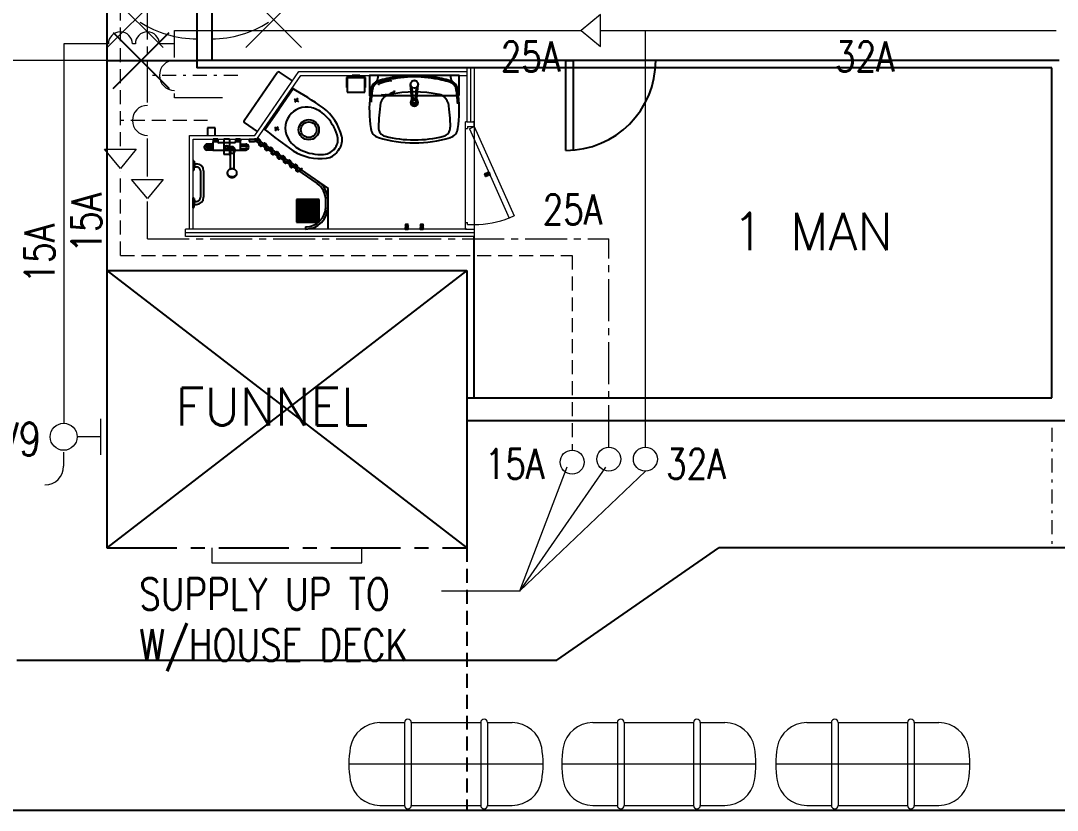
# Model space of a CAD drawing. Extents: x 475189 to 476029, y 1007718 to 1008015.
# Drawn here: x 475725.64 to 475762.69, y 1007921.25 to 1007949.48 of the extents above; entities that cross this region are included whole.
import ezdxf

# ---------------------------------------------------------------- set-up
doc = ezdxf.new("R2010")
doc.units = 0
doc.header["$LTSCALE"] = 2
doc.header["$MEASUREMENT"] = 0
doc.header["$PDMODE"] = 3
doc.header["$PDSIZE"] = -7
for name, pattern in [('CENTER', [2, 1.25, -0.25, 0.25, -0.25]), ('CENTER2', [1.125, 0.75, -0.125, 0.125, -0.125]), ('DASHDOT', [38.1, 12.7, -6.35, 12.7, -6.35]), ('DASHDOT2', [0.5, 0.25, -0.125, 0, -0.125]), ('HIDDEN', [0.375, 0.25, -0.125])]:
    doc.linetypes.add(name, pattern=pattern)
doc.layers.get('0').update_dxf_attribs({"linetype": 'CONTINUOUS', "lineweight": 0})
for name, color, linetype in [('DIVISION', 42, 'CONTINUOUS'), ('Furniture', 122, 'CONTINUOUS'), ('LAYER002', 7, 'CONTINUOUS'), ('LAYER006', 7, 'CONTINUOUS'), ('LAYER010', 7, 'CONTINUOUS'), ('Lining', 151, 'CONTINUOUS'), ('RED-1', 1, 'CONTINUOUS'), ('WINCH', 4, 'CONTINUOUS')]:
    doc.layers.add(name, color=color, linetype=linetype)
doc.styles.add('ROMANS', font='ROMANS.SHX')

msp = doc.modelspace()

# ---------------------------------------------------------------- linework, layer by layer
at = {"color": 8, "linetype": 'HIDDEN'}
for p, q in [((475729.202, 1007944.989), (475729.202, 1007976.471)), ((475732.322, 1007945.913), (475729.202, 1007945.913)), ((475729.202, 1007941.088), (475729.202, 1007944.091)), ((475729.202, 1007941.088), (475745.351, 1007941.088)), ((475745.351, 1007941.088), (475745.351, 1007934.126))]:
    msp.add_line(p, q, dxfattribs=at)
at = {"color": 8, "linetype": 'CENTER2'}
for p, q in [((475730.167, 1007946.557), (475730.167, 1007950.47)), ((475730.167, 1007943.911), (475730.167, 1007945.27)), ((475730.167, 1007941.674), (475730.167, 1007943.013)), ((475730.167, 1007941.674), (475746.66, 1007941.674)), ((475746.66, 1007934.232), (475746.66, 1007941.674))]:
    msp.add_line(p, q, dxfattribs=at)
at = {"color": 8}
for p, q in [((475746.361, 1007949.7), (475745.677, 1007949.13)), ((475746.361, 1007948.56), (475746.361, 1007949.7)), ((475731.132, 1007948.165), (475731.132, 1007949.13)), ((475745.677, 1007949.13), (475746.361, 1007948.56)), ((475728.72, 1007948.058), (475667.604, 1007948.058)), ((475734.005, 1007945.377), (475735.58, 1007947.656)), ((475735.58, 1007947.656), (475741.586, 1007947.656)), ((475741.586, 1007947.79), (475741.854, 1007947.79)), ((475741.586, 1007947.79), (475741.586, 1007945.86)), ((475741.72, 1007947.79), (475741.72, 1007945.86)), ((475741.854, 1007947.79), (475741.854, 1007941.759)), ((475734.075, 1007945.243), (475735.65, 1007947.522)), ((475735.65, 1007947.522), (475741.586, 1007947.522)), ((475731.132, 1007946.718), (475731.132, 1007946.878)), ((475732.858, 1007946.718), (475731.132, 1007946.718)), ((475741.533, 1007945.619), (475741.533, 1007945.86)), ((475741.613, 1007945.86), (475741.533, 1007945.86)), ((475741.586, 1007945.86), (475741.854, 1007945.86)), ((475741.613, 1007945.699), (475741.854, 1007945.699)), ((475741.613, 1007945.699), (475741.613, 1007945.619)), ((475741.678, 1007945.617), (475741.854, 1007945.699)), ((475741.854, 1007945.86), (475741.801, 1007945.86)), ((475741.854, 1007945.699), (475741.854, 1007945.86)), ((475741.854, 1007945.699), (475741.854, 1007942.187)), ((475741.854, 1007945.699), (475743.282, 1007942.504)), ((475731.668, 1007942.027), (475731.668, 1007945.377)), ((475731.668, 1007945.377), (475734.005, 1007945.377)), ((475732.105, 1007945.377), (475733.537, 1007945.377)), ((475732.109, 1007945.377), (475733.542, 1007945.377)), ((475741.533, 1007942.268), (475741.533, 1007945.619)), ((475741.533, 1007945.619), (475741.613, 1007945.619)), ((475741.678, 1007945.617), (475743.105, 1007942.422)), ((475731.802, 1007942.027), (475731.802, 1007945.243)), ((475731.802, 1007945.243), (475733.992, 1007945.243)), ((475729.202, 1007944.198), (475728.633, 1007944.881)), ((475728.633, 1007944.881), (475729.772, 1007944.881)), ((475729.772, 1007944.881), (475729.202, 1007944.198)), ((475730.167, 1007943.121), (475729.598, 1007943.804)), ((475729.598, 1007943.804), (475730.737, 1007943.804)), ((475730.737, 1007943.804), (475730.167, 1007943.121)), ((475743.282, 1007942.504), (475743.105, 1007942.422)), ((475741.586, 1007942.027), (475731.534, 1007942.027)), ((475731.534, 1007941.759), (475731.534, 1007942.027)), ((475741.533, 1007942.268), (475741.613, 1007942.268)), ((475741.533, 1007942.027), (475741.533, 1007942.268)), ((475741.533, 1007942.027), (475741.854, 1007942.027)), ((475741.613, 1007942.187), (475741.613, 1007942.268)), ((475741.613, 1007942.187), (475741.854, 1007942.187)), ((475741.854, 1007942.187), (475741.854, 1007942.027)), ((475741.854, 1007941.893), (475731.534, 1007941.893)), ((475741.854, 1007941.759), (475731.534, 1007941.759)), ((475738.478, 1007924.387), (475739.36, 1007924.387)), ((475739.36, 1007924.387), (475739.36, 1007921.427)), ((475739.601, 1007924.387), (475742.083, 1007924.387)), ((475739.601, 1007924.387), (475739.601, 1007921.427)), ((475742.083, 1007924.387), (475742.083, 1007921.427)), ((475742.325, 1007924.387), (475743.206, 1007924.387)), ((475742.325, 1007924.387), (475742.325, 1007921.427)), ((475746.085, 1007924.387), (475746.967, 1007924.387)), ((475746.967, 1007924.387), (475746.967, 1007921.427)), ((475747.208, 1007924.387), (475749.69, 1007924.387)), ((475747.208, 1007924.387), (475747.208, 1007921.427)), ((475749.69, 1007924.387), (475749.69, 1007921.427)), ((475749.931, 1007924.387), (475750.813, 1007924.387)), ((475749.931, 1007924.387), (475749.931, 1007921.427)), ((475753.735, 1007924.387), (475754.617, 1007924.387)), ((475754.617, 1007924.387), (475754.617, 1007921.427)), ((475754.858, 1007924.387), (475757.34, 1007924.387)), ((475754.858, 1007924.387), (475754.858, 1007921.427)), ((475757.34, 1007924.387), (475757.34, 1007921.427)), ((475757.581, 1007924.387), (475758.463, 1007924.387)), ((475757.581, 1007924.387), (475757.581, 1007921.427)), ((475728.159, 1007921.253), (475772.655, 1007921.253)), ((475738.478, 1007921.427), (475739.36, 1007921.427)), ((475739.601, 1007921.427), (475742.083, 1007921.427)), ((475742.325, 1007921.427), (475743.206, 1007921.427)), ((475746.085, 1007921.427), (475746.967, 1007921.427)), ((475747.208, 1007921.427), (475749.69, 1007921.427)), ((475749.931, 1007921.427), (475750.813, 1007921.427)), ((475753.735, 1007921.427), (475754.617, 1007921.427)), ((475754.858, 1007921.427), (475757.34, 1007921.427)), ((475757.581, 1007921.427), (475758.463, 1007921.427))]:
    msp.add_line(p, q, dxfattribs=at)
at = {"color": 8, "linetype": 'Continuous'}
for p, q in [((475731.132, 1007949.13), (475745.677, 1007949.13)), ((475746.361, 1007949.13), (475762.655, 1007949.13)), ((475747.968, 1007934.232), (475747.968, 1007949.13)), ((475727.185, 1007948.647), (475727.185, 1007935.086)), ((475728.773, 1007948.647), (475727.185, 1007948.647)), ((475729.738, 1007948.647), (475729.631, 1007948.647)), ((475731.132, 1007948.647), (475730.596, 1007948.647)), ((475728.495, 1007935.242), (475728.495, 1007933.961)), ((475728.495, 1007934.603), (475727.657, 1007934.603)), ((475727.175, 1007934.056), (475727.175, 1007933.553)), ((475732.472, 1007930.634), (475732.472, 1007930.098)), ((475737.833, 1007930.098), (475737.833, 1007930.634)), ((475732.472, 1007930.098), (475737.833, 1007930.098)), ((475737.371, 1007922.907), (475744.313, 1007922.907)), ((475744.978, 1007922.907), (475751.92, 1007922.907)), ((475752.628, 1007922.907), (475759.57, 1007922.907))]:
    msp.add_line(p, q, dxfattribs=at)
at = {"color": 8, "linetype": 'DASHDOT2'}
for p, q in [((475733.395, 1007947.522), (475730.167, 1007947.522)), ((475762.494, 1007934.923), (475762.494, 1007930.634))]:
    msp.add_line(p, q, dxfattribs=at)
at = {"color": 8}
for points in [[(475745.159, 1007933.52), (475743.465, 1007929.084), (475740.684, 1007929.083)], [(475746.539, 1007933.519), (475743.465, 1007929.084)], [(475747.968, 1007933.374), (475743.465, 1007929.084)]]:
    msp.add_lwpolyline(points, dxfattribs=at)
for centre, radius in [((475727.175, 1007934.603), 0.482), ((475746.66, 1007933.803), 0.429), ((475747.968, 1007933.803), 0.429), ((475745.351, 1007933.697), 0.429)]:
    msp.add_circle(centre, radius, dxfattribs=at)
for centre, radius, start, end in [((475731.936, 1007952.581), 3.754, 237.3943, 270), ((475732.472, 1007952.581), 3.754, 270, 302.6057), ((475729.202, 1007948.647), 0.429, 0, 180), ((475730.167, 1007948.647), 0.429, 0, 180), ((475731.132, 1007947.522), 0.536, 90, 270), ((475730.167, 1007945.913), 0.536, 90, 270), ((475741.854, 1007945.565), 3.377, 270, 291.7012), ((475726.505, 1007933.553), 0.67, 270, 0), ((475738.478, 1007923.314), 1.072, 90, 170.2219), ((475739.481, 1007924.387), 0.121, 0, 180), ((475742.204, 1007924.387), 0.121, 0, 180), ((475743.206, 1007923.314), 1.072, 9.7781, 90), ((475746.085, 1007923.314), 1.072, 90, 170.2219), ((475747.087, 1007924.387), 0.121, 0, 180), ((475749.811, 1007924.387), 0.121, 0, 180), ((475750.813, 1007923.314), 1.072, 9.7781, 90), ((475753.735, 1007923.314), 1.072, 90, 170.2219), ((475754.737, 1007924.387), 0.121, 0, 180), ((475757.461, 1007924.387), 0.121, 0, 180), ((475758.463, 1007923.314), 1.072, 9.7781, 90), ((475740.842, 1007922.907), 3.471, 170.2219, 189.7781), ((475740.842, 1007922.907), 3.471, 350.2219, 9.7781), ((475748.449, 1007922.907), 3.471, 170.2219, 189.7781), ((475748.449, 1007922.907), 3.471, 350.2219, 9.7781), ((475756.099, 1007922.907), 3.471, 170.2219, 189.7781), ((475756.099, 1007922.907), 3.471, 350.2219, 9.7781), ((475738.478, 1007922.499), 1.072, 189.7781, 270), ((475743.206, 1007922.499), 1.072, 270, 350.2219), ((475746.085, 1007922.499), 1.072, 189.7781, 270), ((475750.813, 1007922.499), 1.072, 270, 350.2219), ((475753.735, 1007922.499), 1.072, 189.7781, 270), ((475758.463, 1007922.499), 1.072, 270, 350.2219), ((475739.481, 1007921.427), 0.121, 180, 0), ((475742.204, 1007921.427), 0.121, 180, 0), ((475747.087, 1007921.427), 0.121, 180, 0), ((475749.811, 1007921.427), 0.121, 180, 0), ((475754.737, 1007921.427), 0.121, 180, 0), ((475757.461, 1007921.427), 0.121, 180, 0)]:
    msp.add_arc(centre, radius, start, end, dxfattribs=at)
at = {"color": 8, "linetype": 'Continuous'}
for p in [(475729.728, 1007949.516), (475734.681, 1007949.516)]:
    msp.add_point(p, dxfattribs=at)
at = {"layer": 'DIVISION', "color": 8}
for p, q in [((475762.762, 1007948.058), (475731.936, 1007948.058)), ((475745.124, 1007944.841), (475745.124, 1007948.058)), ((475745.124, 1007948.058), (475745.393, 1007948.058)), ((475745.393, 1007948.058), (475745.393, 1007944.852)), ((475762.494, 1007947.79), (475731.936, 1007947.79)), ((475762.494, 1007935.995), (475762.494, 1007947.79))]:
    msp.add_line(p, q, dxfattribs=at)
at = {"layer": 'DIVISION', "color": 8, "linetype": 'Continuous'}
msp.add_line((475731.936, 1007948.058), (475731.936, 1007947.79), dxfattribs=at)
at = {"layer": 'DIVISION', "color": 8}
msp.add_arc((475745.124, 1007948.058), 3.217, 270, 0, dxfattribs=at)
at = {"layer": 'Furniture', "color": 8}
for p, q in [((475733.622, 1007945.908), (475734.811, 1007947.628)), ((475735.349, 1007947.322), (475734.886, 1007947.642)), ((475737.547, 1007947.441), (475737.281, 1007947.441)), ((475737.281, 1007947.441), (475737.281, 1007947.087)), ((475737.297, 1007947.441), (475737.297, 1007947.087)), ((475737.303, 1007947.441), (475737.303, 1007946.927)), ((475737.946, 1007947.436), (475737.303, 1007947.436)), ((475737.49, 1007947.522), (475737.491, 1007947.506)), ((475737.758, 1007947.522), (475737.49, 1007947.522)), ((475737.558, 1007947.468), (475737.556, 1007947.468)), ((475737.691, 1007947.463), (475737.557, 1007947.463)), ((475737.557, 1007947.463), (475737.557, 1007947.452)), ((475737.692, 1007947.468), (475737.691, 1007947.468)), ((475737.691, 1007947.463), (475737.691, 1007947.452)), ((475737.967, 1007947.441), (475737.702, 1007947.441)), ((475737.758, 1007947.522), (475737.757, 1007947.506)), ((475737.946, 1007946.927), (475737.946, 1007947.441)), ((475737.951, 1007947.087), (475737.951, 1007947.441)), ((475737.967, 1007947.087), (475737.967, 1007947.441)), ((475738.731, 1007947.522), (475738.423, 1007947.522)), ((475739.609, 1007946.798), (475739.576, 1007947.189)), ((475739.811, 1007946.798), (475739.843, 1007947.189)), ((475740.996, 1007947.522), (475740.688, 1007947.522)), ((475734.34, 1007945.626), (475735.329, 1007947.057)), ((475735.383, 1007947.042), (475734.878, 1007946.311)), ((475737.281, 1007947.087), (475737.297, 1007947.087)), ((475737.303, 1007946.927), (475737.946, 1007946.927)), ((475737.967, 1007947.087), (475737.951, 1007947.087)), ((475739.627, 1007946.581), (475739.609, 1007946.798)), ((475739.656, 1007946.798), (475739.631, 1007947.071)), ((475739.665, 1007946.694), (475739.656, 1007946.798)), ((475739.755, 1007946.694), (475739.764, 1007946.798)), ((475739.764, 1007946.798), (475739.788, 1007947.071)), ((475739.792, 1007946.581), (475739.811, 1007946.798)), ((475735.416, 1007946.688), (475735.571, 1007946.582)), ((475735.547, 1007946.712), (475735.44, 1007946.558)), ((475739.654, 1007946.557), (475739.766, 1007946.557)), ((475739.728, 1007946.669), (475739.691, 1007946.669)), ((475734.383, 1007945.594), (475734.878, 1007946.311)), ((475734.099, 1007945.513), (475733.636, 1007945.834)), ((475734.715, 1007945.674), (475734.87, 1007945.567)), ((475734.739, 1007945.544), (475734.846, 1007945.698)), ((475732.59, 1007945.645), (475732.322, 1007945.645)), ((475732.322, 1007945.645), (475732.322, 1007945.377)), ((475732.59, 1007945.377), (475732.59, 1007945.645)), ((475732.204, 1007944.981), (475732.203, 1007944.981)), ((475732.203, 1007944.938), (475732.204, 1007944.938)), ((475732.204, 1007944.981), (475732.204, 1007944.938)), ((475732.497, 1007945.005), (475732.308, 1007945.005)), ((475732.497, 1007945.066), (475732.309, 1007945.066)), ((475732.451, 1007944.986), (475732.312, 1007944.986)), ((475732.448, 1007944.985), (475732.313, 1007944.985)), ((475732.448, 1007944.934), (475732.313, 1007944.934)), ((475732.448, 1007944.985), (475732.448, 1007944.934)), ((475732.451, 1007944.986), (475732.451, 1007944.932)), ((475732.497, 1007945.066), (475732.497, 1007944.852)), ((475732.513, 1007945.053), (475732.497, 1007945.053)), ((475732.513, 1007945.147), (475732.513, 1007944.852)), ((475732.513, 1007945.141), (475732.513, 1007945.147)), ((475732.69, 1007945.147), (475732.513, 1007945.147)), ((475732.515, 1007945.224), (475732.515, 1007945.166)), ((475732.516, 1007945.224), (475732.515, 1007945.224)), ((475732.516, 1007945.166), (475732.515, 1007945.166)), ((475732.516, 1007945.224), (475732.516, 1007945.166)), ((475732.682, 1007945.243), (475732.521, 1007945.243)), ((475732.548, 1007945.224), (475732.548, 1007945.166)), ((475732.569, 1007945.224), (475732.548, 1007945.224)), ((475732.569, 1007945.166), (475732.548, 1007945.166)), ((475732.569, 1007945.224), (475732.569, 1007945.166)), ((475732.633, 1007945.166), (475732.633, 1007945.224)), ((475732.654, 1007945.224), (475732.633, 1007945.224)), ((475732.654, 1007945.166), (475732.633, 1007945.166)), ((475732.654, 1007945.224), (475732.654, 1007945.166)), ((475732.686, 1007945.224), (475732.686, 1007945.166)), ((475732.686, 1007945.224), (475732.687, 1007945.224)), ((475732.686, 1007945.166), (475732.687, 1007945.166)), ((475732.687, 1007945.224), (475732.687, 1007945.166)), ((475732.69, 1007945.141), (475732.69, 1007945.147)), ((475733.29, 1007945.115), (475732.716, 1007945.115)), ((475732.904, 1007945.243), (475732.904, 1007944.973)), ((475733.102, 1007945.243), (475732.904, 1007945.243)), ((475732.904, 1007944.973), (475732.904, 1007944.702)), ((475733.102, 1007945.243), (475733.102, 1007944.973)), ((475733.102, 1007944.973), (475733.102, 1007944.702)), ((475733.494, 1007945.147), (475733.317, 1007945.147)), ((475733.317, 1007945.141), (475733.317, 1007945.147)), ((475733.319, 1007945.224), (475733.319, 1007945.166)), ((475733.32, 1007945.224), (475733.319, 1007945.224)), ((475733.32, 1007945.166), (475733.319, 1007945.166)), ((475733.32, 1007945.224), (475733.32, 1007945.166)), ((475733.486, 1007945.243), (475733.325, 1007945.243)), ((475733.352, 1007945.224), (475733.352, 1007945.166)), ((475733.373, 1007945.224), (475733.352, 1007945.224)), ((475733.373, 1007945.166), (475733.352, 1007945.166)), ((475733.373, 1007945.224), (475733.373, 1007945.166)), ((475733.437, 1007945.166), (475733.437, 1007945.224)), ((475733.458, 1007945.224), (475733.437, 1007945.224)), ((475733.458, 1007945.166), (475733.437, 1007945.166)), ((475733.458, 1007945.224), (475733.458, 1007945.166)), ((475733.49, 1007945.224), (475733.49, 1007945.166)), ((475733.49, 1007945.224), (475733.491, 1007945.224)), ((475733.49, 1007945.166), (475733.491, 1007945.166)), ((475733.491, 1007945.224), (475733.491, 1007945.166)), ((475733.494, 1007944.852), (475733.494, 1007945.147)), ((475733.494, 1007945.066), (475733.681, 1007945.066)), ((475733.494, 1007945.005), (475733.682, 1007945.005)), ((475733.807, 1007945.243), (475733.807, 1007945.163)), ((475733.807, 1007945.243), (475734.075, 1007945.243)), ((475733.807, 1007945.163), (475733.992, 1007945.163)), ((475734.045, 1007945.213), (475734.124, 1007945.251)), ((475734.075, 1007945.243), (475736.627, 1007943.479)), ((475734.083, 1007945.187), (475734.163, 1007945.225)), ((475734.097, 1007945.13), (475736.235, 1007943.653)), ((475734.144, 1007945.196), (475735.654, 1007944.152)), ((475734.163, 1007945.225), (475734.148, 1007945.05)), ((475734.201, 1007945.198), (475734.187, 1007945.024)), ((475734.187, 1007945.024), (475734.345, 1007945.099)), ((475734.225, 1007944.997), (475734.383, 1007945.072)), ((475734.383, 1007945.072), (475734.369, 1007944.898)), ((475734.421, 1007945.046), (475734.407, 1007944.871)), ((475734.407, 1007944.871), (475734.565, 1007944.946)), ((475732.497, 1007944.914), (475732.308, 1007944.914)), ((475732.497, 1007944.852), (475732.309, 1007944.852)), ((475732.451, 1007944.932), (475732.312, 1007944.932)), ((475732.513, 1007944.865), (475732.497, 1007944.865)), ((475732.513, 1007944.852), (475733.003, 1007944.852)), ((475733.092, 1007944.691), (475732.915, 1007944.691)), ((475733.003, 1007944.852), (475733.494, 1007944.852)), ((475733.129, 1007944.709), (475733.102, 1007944.709)), ((475733.129, 1007944.811), (475733.129, 1007944.709)), ((475733.129, 1007944.747), (475733.129, 1007944.176)), ((475733.129, 1007944.747), (475733.263, 1007944.747)), ((475733.135, 1007944.811), (475733.135, 1007944.747)), ((475733.258, 1007944.811), (475733.258, 1007944.747)), ((475733.263, 1007944.747), (475733.263, 1007944.176)), ((475733.29, 1007944.879), (475733.29, 1007944.811)), ((475733.494, 1007944.914), (475733.682, 1007944.914)), ((475733.494, 1007944.852), (475733.681, 1007944.852)), ((475734.445, 1007944.845), (475734.604, 1007944.92)), ((475734.604, 1007944.92), (475734.589, 1007944.745)), ((475734.642, 1007944.893), (475734.628, 1007944.719)), ((475734.628, 1007944.719), (475734.786, 1007944.794)), ((475734.666, 1007944.692), (475734.824, 1007944.767)), ((475734.824, 1007944.767), (475734.81, 1007944.593)), ((475734.862, 1007944.741), (475734.848, 1007944.566)), ((475734.848, 1007944.566), (475735.006, 1007944.641)), ((475734.886, 1007944.54), (475735.045, 1007944.615)), ((475735.045, 1007944.615), (475735.03, 1007944.44)), ((475735.083, 1007944.589), (475735.069, 1007944.414)), ((475736.995, 1007944.848), (475736.954, 1007944.788)), ((475736.995, 1007944.848), (475737.036, 1007944.907)), ((475731.802, 1007944.479), (475731.802, 1007944.131)), ((475731.802, 1007944.479), (475731.811, 1007944.479)), ((475731.837, 1007944.456), (475731.849, 1007944.359)), ((475731.837, 1007944.154), (475731.849, 1007944.251)), ((475731.849, 1007944.359), (475731.926, 1007944.359)), ((475731.849, 1007944.359), (475731.849, 1007944.251)), ((475731.849, 1007944.251), (475731.926, 1007944.251)), ((475735.069, 1007944.414), (475735.227, 1007944.489)), ((475735.107, 1007944.388), (475735.265, 1007944.463)), ((475735.265, 1007944.463), (475735.251, 1007944.288)), ((475735.303, 1007944.436), (475735.289, 1007944.262)), ((475735.289, 1007944.262), (475735.448, 1007944.337)), ((475735.327, 1007944.235), (475735.486, 1007944.31)), ((475735.486, 1007944.31), (475735.472, 1007944.136)), ((475735.524, 1007944.284), (475735.51, 1007944.109)), ((475731.802, 1007944.131), (475731.811, 1007944.131)), ((475732.07, 1007944.107), (475732.07, 1007943.163)), ((475732.178, 1007944.107), (475732.178, 1007943.163)), ((475735.51, 1007944.109), (475735.668, 1007944.184)), ((475735.548, 1007944.083), (475735.706, 1007944.158)), ((475742.416, 1007944.03), (475742.22, 1007943.943)), ((475742.264, 1007943.91), (475742.225, 1007943.998)), ((475742.228, 1007944.005), (475742.236, 1007944.009)), ((475742.228, 1007944.005), (475742.272, 1007943.907)), ((475742.236, 1007944.009), (475742.279, 1007943.911)), ((475742.24, 1007944.009), (475742.282, 1007943.913)), ((475742.272, 1007943.907), (475742.279, 1007943.911)), ((475742.32, 1007944.045), (475742.363, 1007943.949)), ((475742.323, 1007944.047), (475742.37, 1007944.068)), ((475742.323, 1007944.047), (475742.367, 1007943.949)), ((475742.414, 1007943.97), (475742.367, 1007943.949)), ((475742.37, 1007944.068), (475742.414, 1007943.97)), ((475736.627, 1007942.831), (475736.627, 1007943.479)), ((475731.802, 1007943.139), (475731.811, 1007943.139)), ((475731.802, 1007942.791), (475731.802, 1007943.139)), ((475731.837, 1007943.116), (475731.849, 1007943.018)), ((475735.501, 1007943.083), (475735.501, 1007942.279)), ((475736.306, 1007943.083), (475735.501, 1007943.083)), ((475736.306, 1007942.279), (475736.306, 1007943.083)), ((475731.802, 1007942.791), (475731.811, 1007942.791)), ((475731.837, 1007942.814), (475731.849, 1007942.911)), ((475731.849, 1007942.911), (475731.849, 1007943.018)), ((475731.849, 1007943.018), (475731.926, 1007943.018)), ((475731.849, 1007942.911), (475731.926, 1007942.911)), ((475735.528, 1007943.056), (475735.528, 1007942.305)), ((475736.279, 1007943.056), (475735.528, 1007943.056)), ((475736.279, 1007942.305), (475736.279, 1007943.056)), ((475736.547, 1007942.829), (475736.547, 1007943.058)), ((475736.627, 1007942.027), (475736.627, 1007943.058)), ((475735.501, 1007942.279), (475736.306, 1007942.279)), ((475735.528, 1007942.305), (475736.279, 1007942.305)), ((475735.823, 1007942.107), (475735.823, 1007942.027)), ((475739.388, 1007942.182), (475739.388, 1007942.174)), ((475739.388, 1007942.182), (475739.495, 1007942.182)), ((475739.388, 1007942.174), (475739.495, 1007942.174)), ((475739.388, 1007942.078), (475739.495, 1007942.078)), ((475739.39, 1007942.17), (475739.494, 1007942.17)), ((475739.39, 1007942.082), (475739.494, 1007942.082)), ((475739.49, 1007942.187), (475739.394, 1007942.187)), ((475739.442, 1007942), (475739.442, 1007942.214)), ((475739.495, 1007942.182), (475739.495, 1007942.174)), ((475739.924, 1007942.182), (475739.924, 1007942.174)), ((475739.924, 1007942.182), (475740.031, 1007942.182)), ((475739.924, 1007942.174), (475740.031, 1007942.174)), ((475739.924, 1007942.078), (475740.031, 1007942.078)), ((475739.926, 1007942.17), (475740.03, 1007942.17)), ((475739.926, 1007942.082), (475740.03, 1007942.082)), ((475740.026, 1007942.187), (475739.93, 1007942.187)), ((475739.978, 1007942), (475739.978, 1007942.214)), ((475740.031, 1007942.182), (475740.031, 1007942.174))]:
    msp.add_line(p, q, dxfattribs=at)
for points in [[(475741.318, 1007946.798), (475741.318, 1007947.522), (475738.102, 1007947.522), (475738.102, 1007946.798)], [(475735.596, 1007943.03), (475735.564, 1007943.03), (475735.564, 1007942.993), (475735.596, 1007942.993)], [(475735.596, 1007942.966), (475735.564, 1007942.966), (475735.564, 1007942.928), (475735.596, 1007942.928)], [(475735.596, 1007942.901), (475735.564, 1007942.901), (475735.564, 1007942.864), (475735.596, 1007942.864)], [(475735.596, 1007942.837), (475735.564, 1007942.837), (475735.564, 1007942.8), (475735.596, 1007942.8)], [(475735.596, 1007942.773), (475735.564, 1007942.773), (475735.564, 1007942.735), (475735.596, 1007942.735)], [(475735.66, 1007943.03), (475735.629, 1007943.03), (475735.629, 1007942.993), (475735.66, 1007942.993)], [(475735.66, 1007942.966), (475735.629, 1007942.966), (475735.629, 1007942.928), (475735.66, 1007942.928)], [(475735.66, 1007942.901), (475735.629, 1007942.901), (475735.629, 1007942.864), (475735.66, 1007942.864)], [(475735.66, 1007942.837), (475735.629, 1007942.837), (475735.629, 1007942.8), (475735.66, 1007942.8)], [(475735.66, 1007942.773), (475735.629, 1007942.773), (475735.629, 1007942.735), (475735.66, 1007942.735)], [(475735.724, 1007943.03), (475735.693, 1007943.03), (475735.693, 1007942.993), (475735.724, 1007942.993)], [(475735.724, 1007942.966), (475735.693, 1007942.966), (475735.693, 1007942.928), (475735.724, 1007942.928)], [(475735.724, 1007942.901), (475735.693, 1007942.901), (475735.693, 1007942.864), (475735.724, 1007942.864)], [(475735.724, 1007942.837), (475735.693, 1007942.837), (475735.693, 1007942.8), (475735.724, 1007942.8)], [(475735.724, 1007942.773), (475735.693, 1007942.773), (475735.693, 1007942.735), (475735.724, 1007942.735)], [(475735.789, 1007943.03), (475735.757, 1007943.03), (475735.757, 1007942.993), (475735.789, 1007942.993)], [(475735.789, 1007942.966), (475735.757, 1007942.966), (475735.757, 1007942.928), (475735.789, 1007942.928)], [(475735.789, 1007942.901), (475735.757, 1007942.901), (475735.757, 1007942.864), (475735.789, 1007942.864)], [(475735.789, 1007942.837), (475735.757, 1007942.837), (475735.757, 1007942.8), (475735.789, 1007942.8)], [(475735.789, 1007942.773), (475735.757, 1007942.773), (475735.757, 1007942.735), (475735.789, 1007942.735)], [(475735.853, 1007943.03), (475735.822, 1007943.03), (475735.822, 1007942.993), (475735.853, 1007942.993)], [(475735.853, 1007942.966), (475735.822, 1007942.966), (475735.822, 1007942.928), (475735.853, 1007942.928)], [(475735.853, 1007942.901), (475735.822, 1007942.901), (475735.822, 1007942.864), (475735.853, 1007942.864)], [(475735.853, 1007942.837), (475735.822, 1007942.837), (475735.822, 1007942.8), (475735.853, 1007942.8)], [(475735.853, 1007942.773), (475735.822, 1007942.773), (475735.822, 1007942.735), (475735.853, 1007942.735)], [(475735.917, 1007943.03), (475735.886, 1007943.03), (475735.886, 1007942.993), (475735.917, 1007942.993)], [(475735.917, 1007942.966), (475735.886, 1007942.966), (475735.886, 1007942.928), (475735.917, 1007942.928)], [(475735.917, 1007942.901), (475735.886, 1007942.901), (475735.886, 1007942.864), (475735.917, 1007942.864)], [(475735.917, 1007942.837), (475735.886, 1007942.837), (475735.886, 1007942.8), (475735.917, 1007942.8)], [(475735.917, 1007942.773), (475735.886, 1007942.773), (475735.886, 1007942.735), (475735.917, 1007942.735)], [(475735.982, 1007943.03), (475735.95, 1007943.03), (475735.95, 1007942.993), (475735.982, 1007942.993)], [(475735.982, 1007942.966), (475735.95, 1007942.966), (475735.95, 1007942.928), (475735.982, 1007942.928)], [(475735.982, 1007942.901), (475735.95, 1007942.901), (475735.95, 1007942.864), (475735.982, 1007942.864)], [(475735.982, 1007942.837), (475735.95, 1007942.837), (475735.95, 1007942.8), (475735.982, 1007942.8)], [(475735.982, 1007942.773), (475735.95, 1007942.773), (475735.95, 1007942.735), (475735.982, 1007942.735)], [(475736.046, 1007943.03), (475736.015, 1007943.03), (475736.015, 1007942.993), (475736.046, 1007942.993)], [(475736.046, 1007942.966), (475736.015, 1007942.966), (475736.015, 1007942.928), (475736.046, 1007942.928)], [(475736.046, 1007942.901), (475736.015, 1007942.901), (475736.015, 1007942.864), (475736.046, 1007942.864)], [(475736.046, 1007942.837), (475736.015, 1007942.837), (475736.015, 1007942.8), (475736.046, 1007942.8)], [(475736.046, 1007942.773), (475736.015, 1007942.773), (475736.015, 1007942.735), (475736.046, 1007942.735)], [(475736.11, 1007943.03), (475736.079, 1007943.03), (475736.079, 1007942.993), (475736.11, 1007942.993)], [(475736.11, 1007942.966), (475736.079, 1007942.966), (475736.079, 1007942.928), (475736.11, 1007942.928)], [(475736.11, 1007942.901), (475736.079, 1007942.901), (475736.079, 1007942.864), (475736.11, 1007942.864)], [(475736.11, 1007942.837), (475736.079, 1007942.837), (475736.079, 1007942.8), (475736.11, 1007942.8)], [(475736.11, 1007942.773), (475736.079, 1007942.773), (475736.079, 1007942.735), (475736.11, 1007942.735)], [(475736.175, 1007943.03), (475736.143, 1007943.03), (475736.143, 1007942.993), (475736.175, 1007942.993)], [(475736.175, 1007942.966), (475736.143, 1007942.966), (475736.143, 1007942.928), (475736.175, 1007942.928)], [(475736.175, 1007942.901), (475736.143, 1007942.901), (475736.143, 1007942.864), (475736.175, 1007942.864)], [(475736.175, 1007942.837), (475736.143, 1007942.837), (475736.143, 1007942.8), (475736.175, 1007942.8)], [(475736.175, 1007942.773), (475736.143, 1007942.773), (475736.143, 1007942.735), (475736.175, 1007942.735)], [(475736.239, 1007943.03), (475736.208, 1007943.03), (475736.208, 1007942.993), (475736.239, 1007942.993)], [(475736.239, 1007942.966), (475736.208, 1007942.966), (475736.208, 1007942.928), (475736.239, 1007942.928)], [(475736.239, 1007942.901), (475736.208, 1007942.901), (475736.208, 1007942.864), (475736.239, 1007942.864)], [(475736.239, 1007942.837), (475736.208, 1007942.837), (475736.208, 1007942.8), (475736.239, 1007942.8)], [(475736.239, 1007942.773), (475736.208, 1007942.773), (475736.208, 1007942.735), (475736.239, 1007942.735)], [(475735.596, 1007942.708), (475735.564, 1007942.708), (475735.564, 1007942.671), (475735.596, 1007942.671)], [(475735.596, 1007942.644), (475735.564, 1007942.644), (475735.564, 1007942.607), (475735.596, 1007942.607)], [(475735.596, 1007942.58), (475735.564, 1007942.58), (475735.564, 1007942.542), (475735.596, 1007942.542)], [(475735.596, 1007942.515), (475735.564, 1007942.515), (475735.564, 1007942.478), (475735.596, 1007942.478)], [(475735.596, 1007942.451), (475735.564, 1007942.451), (475735.564, 1007942.414), (475735.596, 1007942.414)], [(475735.596, 1007942.387), (475735.564, 1007942.387), (475735.564, 1007942.349), (475735.596, 1007942.349)], [(475735.66, 1007942.708), (475735.629, 1007942.708), (475735.629, 1007942.671), (475735.66, 1007942.671)], [(475735.66, 1007942.644), (475735.629, 1007942.644), (475735.629, 1007942.607), (475735.66, 1007942.607)], [(475735.66, 1007942.58), (475735.629, 1007942.58), (475735.629, 1007942.542), (475735.66, 1007942.542)], [(475735.66, 1007942.515), (475735.629, 1007942.515), (475735.629, 1007942.478), (475735.66, 1007942.478)], [(475735.66, 1007942.451), (475735.629, 1007942.451), (475735.629, 1007942.414), (475735.66, 1007942.414)], [(475735.66, 1007942.387), (475735.629, 1007942.387), (475735.629, 1007942.349), (475735.66, 1007942.349)], [(475735.724, 1007942.708), (475735.693, 1007942.708), (475735.693, 1007942.671), (475735.724, 1007942.671)], [(475735.724, 1007942.644), (475735.693, 1007942.644), (475735.693, 1007942.607), (475735.724, 1007942.607)], [(475735.724, 1007942.58), (475735.693, 1007942.58), (475735.693, 1007942.542), (475735.724, 1007942.542)], [(475735.724, 1007942.515), (475735.693, 1007942.515), (475735.693, 1007942.478), (475735.724, 1007942.478)], [(475735.724, 1007942.451), (475735.693, 1007942.451), (475735.693, 1007942.414), (475735.724, 1007942.414)], [(475735.724, 1007942.387), (475735.693, 1007942.387), (475735.693, 1007942.349), (475735.724, 1007942.349)], [(475735.789, 1007942.708), (475735.757, 1007942.708), (475735.757, 1007942.671), (475735.789, 1007942.671)], [(475735.789, 1007942.644), (475735.757, 1007942.644), (475735.757, 1007942.607), (475735.789, 1007942.607)], [(475735.789, 1007942.58), (475735.757, 1007942.58), (475735.757, 1007942.542), (475735.789, 1007942.542)], [(475735.789, 1007942.515), (475735.757, 1007942.515), (475735.757, 1007942.478), (475735.789, 1007942.478)], [(475735.789, 1007942.451), (475735.757, 1007942.451), (475735.757, 1007942.414), (475735.789, 1007942.414)], [(475735.789, 1007942.387), (475735.757, 1007942.387), (475735.757, 1007942.349), (475735.789, 1007942.349)], [(475735.853, 1007942.708), (475735.822, 1007942.708), (475735.822, 1007942.671), (475735.853, 1007942.671)], [(475735.853, 1007942.644), (475735.822, 1007942.644), (475735.822, 1007942.607), (475735.853, 1007942.607)], [(475735.853, 1007942.58), (475735.822, 1007942.58), (475735.822, 1007942.542), (475735.853, 1007942.542)], [(475735.853, 1007942.515), (475735.822, 1007942.515), (475735.822, 1007942.478), (475735.853, 1007942.478)], [(475735.853, 1007942.451), (475735.822, 1007942.451), (475735.822, 1007942.414), (475735.853, 1007942.414)], [(475735.853, 1007942.387), (475735.822, 1007942.387), (475735.822, 1007942.349), (475735.853, 1007942.349)], [(475735.917, 1007942.708), (475735.886, 1007942.708), (475735.886, 1007942.671), (475735.917, 1007942.671)], [(475735.917, 1007942.644), (475735.886, 1007942.644), (475735.886, 1007942.607), (475735.917, 1007942.607)], [(475735.917, 1007942.58), (475735.886, 1007942.58), (475735.886, 1007942.542), (475735.917, 1007942.542)], [(475735.917, 1007942.515), (475735.886, 1007942.515), (475735.886, 1007942.478), (475735.917, 1007942.478)], [(475735.917, 1007942.451), (475735.886, 1007942.451), (475735.886, 1007942.414), (475735.917, 1007942.414)], [(475735.917, 1007942.387), (475735.886, 1007942.387), (475735.886, 1007942.349), (475735.917, 1007942.349)], [(475735.982, 1007942.708), (475735.95, 1007942.708), (475735.95, 1007942.671), (475735.982, 1007942.671)], [(475735.982, 1007942.644), (475735.95, 1007942.644), (475735.95, 1007942.607), (475735.982, 1007942.607)], [(475735.982, 1007942.58), (475735.95, 1007942.58), (475735.95, 1007942.542), (475735.982, 1007942.542)], [(475735.982, 1007942.515), (475735.95, 1007942.515), (475735.95, 1007942.478), (475735.982, 1007942.478)], [(475735.982, 1007942.451), (475735.95, 1007942.451), (475735.95, 1007942.414), (475735.982, 1007942.414)], [(475735.982, 1007942.387), (475735.95, 1007942.387), (475735.95, 1007942.349), (475735.982, 1007942.349)], [(475736.046, 1007942.708), (475736.015, 1007942.708), (475736.015, 1007942.671), (475736.046, 1007942.671)], [(475736.046, 1007942.644), (475736.015, 1007942.644), (475736.015, 1007942.607), (475736.046, 1007942.607)], [(475736.046, 1007942.58), (475736.015, 1007942.58), (475736.015, 1007942.542), (475736.046, 1007942.542)], [(475736.046, 1007942.515), (475736.015, 1007942.515), (475736.015, 1007942.478), (475736.046, 1007942.478)], [(475736.046, 1007942.451), (475736.015, 1007942.451), (475736.015, 1007942.414), (475736.046, 1007942.414)], [(475736.046, 1007942.387), (475736.015, 1007942.387), (475736.015, 1007942.349), (475736.046, 1007942.349)], [(475736.11, 1007942.708), (475736.079, 1007942.708), (475736.079, 1007942.671), (475736.11, 1007942.671)], [(475736.11, 1007942.644), (475736.079, 1007942.644), (475736.079, 1007942.607), (475736.11, 1007942.607)], [(475736.11, 1007942.58), (475736.079, 1007942.58), (475736.079, 1007942.542), (475736.11, 1007942.542)], [(475736.11, 1007942.515), (475736.079, 1007942.515), (475736.079, 1007942.478), (475736.11, 1007942.478)], [(475736.11, 1007942.451), (475736.079, 1007942.451), (475736.079, 1007942.414), (475736.11, 1007942.414)], [(475736.11, 1007942.387), (475736.079, 1007942.387), (475736.079, 1007942.349), (475736.11, 1007942.349)], [(475736.175, 1007942.708), (475736.143, 1007942.708), (475736.143, 1007942.671), (475736.175, 1007942.671)], [(475736.175, 1007942.644), (475736.143, 1007942.644), (475736.143, 1007942.607), (475736.175, 1007942.607)], [(475736.175, 1007942.58), (475736.143, 1007942.58), (475736.143, 1007942.542), (475736.175, 1007942.542)], [(475736.175, 1007942.515), (475736.143, 1007942.515), (475736.143, 1007942.478), (475736.175, 1007942.478)], [(475736.175, 1007942.451), (475736.143, 1007942.451), (475736.143, 1007942.414), (475736.175, 1007942.414)], [(475736.175, 1007942.387), (475736.143, 1007942.387), (475736.143, 1007942.349), (475736.175, 1007942.349)], [(475736.239, 1007942.708), (475736.208, 1007942.708), (475736.208, 1007942.671), (475736.239, 1007942.671)], [(475736.239, 1007942.644), (475736.208, 1007942.644), (475736.208, 1007942.607), (475736.239, 1007942.607)], [(475736.239, 1007942.58), (475736.208, 1007942.58), (475736.208, 1007942.542), (475736.239, 1007942.542)], [(475736.239, 1007942.515), (475736.208, 1007942.515), (475736.208, 1007942.478), (475736.239, 1007942.478)], [(475736.239, 1007942.451), (475736.208, 1007942.451), (475736.208, 1007942.414), (475736.239, 1007942.414)], [(475736.239, 1007942.387), (475736.208, 1007942.387), (475736.208, 1007942.349), (475736.239, 1007942.349)]]:
    msp.add_lwpolyline(points, close=True, dxfattribs=at)
for points in [[(475740.688, 1007947.41, 0.113761), (475738.731, 1007947.41, 0.018329), (475738.423, 1007947.327)], [(475740.688, 1007947.355, 0.115217), (475738.731, 1007947.355, 0.017611), (475738.439, 1007947.276)], [(475738.731, 1007947.355, 0.017611), (475738.439, 1007947.276)], [(475740.688, 1007947.41, 0.113761), (475738.731, 1007947.41)], [(475740.688, 1007947.41, 0.113761), (475738.731, 1007947.41)], [(475738.502, 1007946.536, 0.014975), (475738.454, 1007946.103, 0.014955), (475738.431, 1007945.667, 0.014955)], [(475740.917, 1007946.536, -0.014975), (475740.966, 1007946.103, -0.014955), (475740.989, 1007945.667, -0.014955)], [(475732.633, 1007945.224, 0.053646), (475732.625, 1007945.231, 0.055269), (475732.616, 1007945.235, 0.056428), (475732.606, 1007945.238, 0.056849), (475732.596, 1007945.238, 0.056428), (475732.586, 1007945.235, 0.055269), (475732.577, 1007945.231, 0.053646), (475732.569, 1007945.224, 0.053646)], [(475732.633, 1007945.166, -0.053646), (475732.625, 1007945.159, -0.055269), (475732.616, 1007945.155, -0.056428), (475732.606, 1007945.152, -0.056849), (475732.596, 1007945.152, -0.056428), (475732.586, 1007945.155, -0.055269), (475732.577, 1007945.159, -0.053646), (475732.569, 1007945.166, -0.053646)], [(475733.437, 1007945.224, 0.053646), (475733.429, 1007945.231, 0.055269), (475733.42, 1007945.235, 0.056428), (475733.41, 1007945.238, 0.056849), (475733.4, 1007945.238, 0.056428), (475733.39, 1007945.235, 0.055269), (475733.381, 1007945.231, 0.053646), (475733.373, 1007945.224, 0.053646)], [(475733.437, 1007945.166, -0.053646), (475733.429, 1007945.159, -0.055269), (475733.42, 1007945.155, -0.056428), (475733.41, 1007945.152, -0.056849), (475733.4, 1007945.152, -0.056428), (475733.39, 1007945.155, -0.055269), (475733.381, 1007945.159, -0.053646), (475733.373, 1007945.166, -0.053646)], [(475733.357, 1007944.024, -0.052075), (475733.356, 1007943.995, -0.05173), (475733.349, 1007943.966, -0.05089), (475733.337, 1007943.94, -0.049718), (475733.319, 1007943.916, -0.048423), (475733.297, 1007943.895, -0.047205), (475733.271, 1007943.88, -0.046227), (475733.242, 1007943.869, -0.045603), (475733.211, 1007943.863, -0.045396), (475733.18, 1007943.863, -0.045626), (475733.149, 1007943.869, -0.046271), (475733.12, 1007943.88, -0.047264), (475733.094, 1007943.896, -0.048491), (475733.072, 1007943.917, -0.049785), (475733.055, 1007943.941, -0.050944), (475733.043, 1007943.968, -0.051762), (475733.036, 1007943.996, -0.052077), (475733.036, 1007944.026, -0.052077)]]:
    msp.add_lwpolyline(points, format="xyb", dxfattribs=at)
msp.add_lwpolyline([(475733.035, 1007944.039, -0.052543), (475733.038, 1007944.069, -0.051974), (475733.048, 1007944.097, -0.050953), (475733.062, 1007944.123, -0.049677), (475733.082, 1007944.146, -0.048366), (475733.107, 1007944.164, -0.047214), (475733.135, 1007944.178, -0.046368), (475733.165, 1007944.187, -0.045923), (475733.196, 1007944.19, -0.045923), (475733.228, 1007944.187, -0.046368), (475733.258, 1007944.178, -0.047214), (475733.286, 1007944.164, -0.048366), (475733.31, 1007944.146, -0.049677), (475733.33, 1007944.123, -0.050953), (475733.345, 1007944.097, -0.051974), (475733.354, 1007944.069, -0.052543), (475733.357, 1007944.039, -0.052543), (475733.354, 1007944.01, -0.051974), (475733.345, 1007943.982, -0.050953), (475733.33, 1007943.956, -0.049677), (475733.31, 1007943.933, -0.048366), (475733.286, 1007943.915, -0.047214), (475733.258, 1007943.901, -0.046368), (475733.228, 1007943.892, -0.045923), (475733.196, 1007943.889, -0.045923), (475733.165, 1007943.892, -0.046368), (475733.135, 1007943.901, -0.047214), (475733.107, 1007943.915, -0.048366), (475733.082, 1007943.933, -0.049677), (475733.062, 1007943.956, -0.050953), (475733.048, 1007943.982, -0.051974), (475733.038, 1007944.01, -0.052543)], format="xyb", close=True, dxfattribs=at)
for points in [[(475739.388, 1007942.078), (475739.388, 1007942.027), (475739.495, 1007942.027), (475739.495, 1007942.078)], [(475739.924, 1007942.078), (475739.924, 1007942.027), (475740.031, 1007942.027), (475740.031, 1007942.078)]]:
    msp.add_lwpolyline(points, dxfattribs=at)
for centre, radius in [((475739.71, 1007947.2), 0.134), ((475735.493, 1007946.635), 0.0402), ((475735.937, 1007945.579), 0.362), ((475735.937, 1007945.579), 0.281), ((475734.792, 1007945.621), 0.0402), ((475733.003, 1007944.959), 0.0617), ((475733.003, 1007944.959), 0.0482)]:
    msp.add_circle(centre, radius, dxfattribs=at)
for centre, radius, start, end in [((475734.856, 1007947.598), 0.0536, 55.3475, 145.3474), ((475737.524, 1007947.508), 0.0322, 183.9808, 254.7657), ((475737.624, 1007947.879), 0.416, 254.7657, 285.2334), ((475737.547, 1007947.452), 0.0107, 270, 0), ((475737.702, 1007947.452), 0.0107, 180, 270), ((475737.725, 1007947.508), 0.0322, 285.2334, 356.0192), ((475738.521, 1007946.974), 0.367, 105.3905, 174.9983), ((475738.521, 1007946.974), 0.313, 105.3905, 174.9983), ((475737.847, 1007947.553), 0.577, 334.91, 356.9256), ((475738.488, 1007947.147), 0.0764, 113.862, 161.821), ((475739.021, 1007945.944), 1.392, 101.9895, 113.8708), ((475739.021, 1007945.944), 1.392, 96.989, 101.9895), ((475738.861, 1007947.25), 0.0764, 49.0388, 96.9978), ((475739.71, 1007947.2), 0.134, 314.6701, 225.3299), ((475739.71, 1007943.166), 4.356, 72.8194, 77.0198), ((475739.71, 1007943.166), 4.302, 72.8194, 76.8551), ((475740.899, 1007946.974), 0.313, 5.0017, 74.6095), ((475741.573, 1007947.553), 0.577, 183.0744, 205.09), ((475740.899, 1007946.974), 0.367, 5.0017, 74.6095), ((475724.253, 1007928.316), 21.784, 55.9554, 59.4135), ((475742.571, 1007946.315), 4.47, 173.8032, 188.8828), ((475742.571, 1007946.315), 4.47, 171.1172, 173.8032), ((475742.571, 1007946.315), 4.416, 173.7276, 176.8187), ((475742.571, 1007946.315), 4.416, 171.1172, 173.7276), ((475738.908, 1007946.427), 0.42, 118.0043, 164.9858), ((475738.572, 1007946.898), 0.0764, 229.038, 276.997), ((475738.412, 1007948.203), 1.392, 276.9882, 282.1167), ((475738.67, 1007946.782), 0.0694, 28.2193, 60.9545), ((475738.908, 1007946.427), 0.42, 101.1165, 118.0043), ((475738.67, 1007946.782), 0.0694, 23.285, 28.2193), ((475739.71, 1007942.683), 4.249, 77.9137, 101.9955), ((475738.919, 1007946.851), 0.0694, 149.9041, 185.4114), ((475738.412, 1007948.203), 1.392, 288.7413, 293.8699), ((475738.944, 1007947.001), 0.0764, 293.8611, 341.8201), ((475739.578, 1007947.067), 0.0536, 5.0636, 45.3299), ((475739.842, 1007947.067), 0.0536, 134.6701, 174.9364), ((475740.511, 1007946.427), 0.42, 61.9957, 78.8835), ((475740.511, 1007946.427), 0.42, 15.0142, 61.9957), ((475736.848, 1007946.315), 4.416, 6.2724, 8.8828), ((475736.848, 1007946.315), 4.416, 2.4751, 6.2724), ((475736.848, 1007946.315), 4.47, 6.1968, 8.8828), ((475736.848, 1007946.315), 4.47, 351.1172, 6.1968), ((475739.71, 1007946.557), 0.134, 131.5248, 48.4767), ((475739.71, 1007946.557), 0.134, 48.4767, 131.5248), ((475739.654, 1007946.583), 0.0268, 184.8055, 270), ((475739.71, 1007946.557), 0.0804, 170.1048, 9.8981), ((475739.71, 1007946.557), 0.0804, 9.8981, 170.1048), ((475739.691, 1007946.696), 0.0268, 185.0636, 270), ((475739.728, 1007946.696), 0.0268, 270, 354.9364), ((475739.766, 1007946.583), 0.0268, 270, 355.1945), ((475735.848, 1007945.64), 0.751, 75.8077, 214.8866), ((475735.77, 1007945.328), 1.072, 45.4835, 75.8077), ((475735.3, 1007944.889), 1.871, 14.0225, 52.1587), ((475735.322, 1007944.874), 1.71, 17.7236, 45.4835), ((475733.666, 1007945.878), 0.0536, 145.3474, 235.3473), ((475734.353, 1007945.617), 0.0161, 145.3471, 231.3203), ((475747.957, 1007962.61), 21.784, 231.3203, 234.7389), ((475734.37, 1007945.603), 0.0161, 231.3768, 325.3471), ((475736.441, 1007945.231), 0.536, 272.9707, 17.7236), ((475736.595, 1007945.212), 0.536, 325.3471, 14.0225), ((475738.521, 1007945.657), 0.367, 185.0017, 254.6095), ((475739.71, 1007949.465), 4.356, 252.8194, 287.1806), ((475738.737, 1007945.645), 0.307, 175.9823, 256.227), ((475739.71, 1007949.465), 4.249, 255.75, 284.25), ((475740.683, 1007945.645), 0.307, 283.773, 4.0177), ((475740.899, 1007945.657), 0.367, 285.3905, 354.9983), ((475732.286, 1007944.959), 0.0871, 167.1604, 192.8396), ((475732.203, 1007944.978), 0.00268, 90, 167.1604), ((475732.203, 1007944.94), 0.00268, 192.8396, 270), ((475732.309, 1007944.959), 0.107, 90, 168.4728), ((475732.309, 1007944.959), 0.107, 191.5272, 270), ((475732.308, 1007944.959), 0.0456, 90, 180), ((475732.308, 1007944.959), 0.0456, 180, 270), ((475732.312, 1007944.959), 0.0268, 90, 180), ((475732.312, 1007944.959), 0.0268, 180, 270), ((475732.313, 1007944.959), 0.0255, 90, 180), ((475732.313, 1007944.959), 0.0255, 180, 270), ((475732.317, 1007944.959), 0.0255, 90, 180), ((475732.317, 1007944.959), 0.0255, 180, 270), ((475732.551, 1007945.225), 0.0353, 148.0188, 180.0904), ((475732.551, 1007945.165), 0.0353, 179.9096, 211.9812), ((475732.532, 1007945.222), 0.0164, 10.3889, 169.6111), ((475732.532, 1007945.168), 0.0164, 190.3889, 349.6111), ((475732.67, 1007945.222), 0.0164, 10.3889, 169.6111), ((475732.67, 1007945.168), 0.0164, 190.3889, 349.6111), ((475732.652, 1007945.225), 0.0353, 359.9096, 31.9812), ((475732.652, 1007945.165), 0.0353, 328.0188, 0.0904), ((475732.716, 1007945.141), 0.0268, 180, 270), ((475733.003, 1007944.973), 0.0992, 180, 0), ((475733.196, 1007944.879), 0.0938, 0, 180), ((475733.29, 1007945.141), 0.0268, 270, 0), ((475733.355, 1007945.165), 0.0353, 179.9096, 211.9812), ((475733.355, 1007945.225), 0.0353, 148.0188, 180.0904), ((475733.336, 1007945.222), 0.0164, 10.3889, 169.6111), ((475733.336, 1007945.168), 0.0164, 190.3889, 349.6111), ((475733.474, 1007945.222), 0.0164, 10.3889, 169.6111), ((475733.474, 1007945.168), 0.0164, 190.3889, 349.6111), ((475733.456, 1007945.225), 0.0353, 359.9096, 31.9812), ((475733.456, 1007945.165), 0.0353, 328.0188, 0.0904), ((475733.681, 1007944.959), 0.107, 0, 90), ((475733.681, 1007944.959), 0.107, 270, 0), ((475733.682, 1007944.959), 0.0456, 0, 90), ((475733.682, 1007944.959), 0.0456, 270, 0), ((475733.992, 1007944.975), 0.268, 55.3474, 90), ((475733.992, 1007944.975), 0.188, 55.3474, 90), ((475736.112, 1007945.824), 1.072, 214.8866, 245.2108), ((475732.915, 1007944.702), 0.0107, 180, 270), ((475733.092, 1007944.702), 0.0107, 270, 0), ((475733.196, 1007944.814), 0.0938, 314.6517, 180), ((475733.196, 1007944.811), 0.067, 336.9241, 180), ((475733.196, 1007944.811), 0.0617, 359.9996, 180), ((475736.358, 1007946.419), 1.871, 238.5356, 276.6718), ((475736.38, 1007946.403), 1.71, 245.2108, 272.9707), ((475736.513, 1007945.093), 0.536, 276.6718, 325.3471), ((475731.811, 1007944.452), 0.0268, 7.0165, 90), ((475731.926, 1007944.107), 0.252, 0, 90), ((475731.926, 1007944.107), 0.145, 0, 90), ((475731.811, 1007944.158), 0.0268, 270, 352.9835), ((475735.823, 1007943.058), 0.724, 0, 55.3476), ((475735.823, 1007943.058), 0.804, 0, 55.3475), ((475731.811, 1007943.112), 0.0268, 7.0165, 90), ((475731.926, 1007943.163), 0.252, 270, 0), ((475731.926, 1007943.163), 0.145, 270, 0), ((475731.811, 1007942.817), 0.0268, 270, 352.9835), ((475735.823, 1007942.831), 0.804, 270, 0), ((475735.823, 1007942.831), 0.724, 270, 0), ((475739.394, 1007942.182), 0.00536, 90, 180), ((475739.394, 1007942.174), 0.00536, 180, 222.9255), ((475739.394, 1007942.078), 0.00536, 137.0745, 180), ((475739.342, 1007942.126), 0.0647, 317.0745, 42.9255), ((475739.541, 1007942.126), 0.0647, 137.0745, 222.9255), ((475739.49, 1007942.182), 0.00536, 0, 90), ((475739.49, 1007942.174), 0.00536, 317.0745, 0), ((475739.49, 1007942.078), 0.00536, 0, 42.9255), ((475739.93, 1007942.182), 0.00536, 90, 180), ((475739.93, 1007942.174), 0.00536, 180, 222.9255), ((475739.93, 1007942.078), 0.00536, 137.0745, 180), ((475739.878, 1007942.126), 0.0647, 317.0745, 42.9255), ((475740.077, 1007942.126), 0.0647, 137.0745, 222.9255), ((475740.026, 1007942.182), 0.00536, 0, 90), ((475740.026, 1007942.174), 0.00536, 317.0745, 0), ((475740.026, 1007942.078), 0.00536, 0, 42.9255)]:
    msp.add_arc(centre, radius, start, end, dxfattribs=at)
for centre, major_axis, start_param, end_param in [((475734.072, 1007945.211), (0.0179, -0.0199), 3.898197, 5.992603), ((475734.136, 1007945.227), (0.0179, -0.0199), 0.756598, 2.851052), ((475734.175, 1007945.048), (0.0179, -0.0199), 3.898197, 5.992603), ((475734.174, 1007945.2), (0.0179, -0.0199), 0.756598, 2.851052), ((475734.213, 1007945.021), (0.0179, -0.0199), 3.898197, 5.992603), ((475734.356, 1007945.074), (0.0199, 0.0179), 5.468979, 7.563393), ((475734.395, 1007945.048), (0.0179, -0.0199), 0.75659, 2.851004), ((475734.577, 1007944.922), (0.0199, 0.0179), 5.468983, 7.563317), ((475734.396, 1007944.895), (0.0179, -0.0199), 3.898228, 5.992639), ((475734.434, 1007944.869), (0.0179, -0.0199), 3.898228, 5.992639), ((475734.616, 1007944.743), (0.0199, 0.0179), 2.327413, 4.421797), ((475734.615, 1007944.896), (0.0179, -0.0199), 0.756595, 2.850928), ((475734.654, 1007944.717), (0.0199, 0.0179), 2.327413, 4.421797), ((475734.797, 1007944.77), (0.0179, -0.0199), 0.756561, 2.85094), ((475734.837, 1007944.591), (0.0179, -0.0199), 3.898184, 5.992607), ((475734.836, 1007944.743), (0.0179, -0.0199), 0.756561, 2.85094), ((475734.875, 1007944.564), (0.0199, 0.0179), 2.327388, 4.421811), ((475735.018, 1007944.617), (0.0179, -0.0199), 0.756613, 2.850992), ((475735.056, 1007944.591), (0.0179, -0.0199), 0.756613, 2.850992), ((475735.057, 1007944.438), (0.0179, -0.0199), 3.898203, 5.992638), ((475735.095, 1007944.412), (0.0179, -0.0199), 3.898203, 5.992638), ((475735.238, 1007944.465), (0.0179, -0.0199), 0.756561, 2.85094), ((475735.278, 1007944.286), (0.0199, 0.0179), 2.327388, 4.421811), ((475735.277, 1007944.438), (0.0179, -0.0199), 0.756561, 2.85094), ((475735.316, 1007944.259), (0.0199, 0.0179), 2.327388, 4.421811), ((475735.459, 1007944.312), (0.0179, -0.0199), 0.756613, 2.850992), ((475735.497, 1007944.286), (0.0199, 0.0179), 5.469002, 7.563381), ((475735.498, 1007944.133), (0.0179, -0.0199), 3.898203, 5.992638), ((475735.536, 1007944.107), (0.0199, 0.0179), 2.327406, 4.421842), ((475735.68, 1007944.16), (0.0199, 0.0179), 5.469002, 7.563381)]:
    msp.add_ellipse(centre, major_axis=major_axis, ratio=1, start_param=start_param, end_param=end_param, dxfattribs=at)
at = {"layer": 'Furniture', "color": 8, "extrusion": (0, 0, -1)}
for centre, major_axis, start_param, end_param in [((475742.23, 1007944), (-0.00379, -0.00379), 0.366519, 1.937315), ((475742.238, 1007944.004), (0.00379, -0.00379), 3.508111, 4.257302), ((475742.261, 1007944.07), (-0.0458, -0.0458), 4.329717, 5.828098), ((475742.269, 1007943.912), (-0.00379, -0.00379), 5.078908, 6.649704), ((475742.277, 1007943.915), (0.00379, -0.00379), 5.900513, 6.649704), ((475742.342, 1007943.888), (0.0458, -0.0458), 2.758921, 4.257302), ((475742.325, 1007944.042), (0.00379, -0.00379), 2.758921, 3.508111), ((475742.364, 1007943.954), (-0.00379, -0.00379), 5.078908, 5.828098)]:
    msp.add_ellipse(centre, major_axis=major_axis, ratio=1, start_param=start_param, end_param=end_param, dxfattribs=at)
at = {"layer": 'LAYER002', "color": 8, "linetype": 'Continuous'}
for p, q in [((475728.72, 1007997.647), (475728.72, 1007930.634)), ((475731.936, 1007953.419), (475731.936, 1007948.058)), ((475732.472, 1007953.419), (475732.472, 1007948.058)), ((475728.72, 1007948.058), (475728.72, 1007930.634)), ((475728.72, 1007948.058), (475731.936, 1007948.058)), ((475728.72, 1007940.552), (475741.586, 1007940.552)), ((475741.586, 1007940.552), (475741.586, 1007930.634)), ((475741.586, 1007935.191), (475768.927, 1007935.191))]:
    msp.add_line(p, q, dxfattribs=at)
at = {"layer": 'LAYER002', "color": 8, "linetype": 'CENTER'}
msp.add_line((475728.72, 1007930.634), (475741.586, 1007930.634), dxfattribs=at)
at = {"layer": 'LAYER002', "color": 8, "linetype": 'Continuous'}
msp.add_point((475729.941, 1007948.058), dxfattribs=at)
at = {"layer": 'LAYER006', "color": 8, "linetype": 'DASHDOT'}
for p, q in [((475741.586, 1007940.552), (475728.72, 1007930.634)), ((475728.72, 1007940.552), (475741.586, 1007930.634)), ((475744.803, 1007926.614), (475750.593, 1007930.634)), ((475768.927, 1007930.634), (475750.593, 1007930.634)), ((475725.503, 1007926.614), (475744.803, 1007926.614))]:
    msp.add_line(p, q, dxfattribs=at)
at = {"layer": 'Lining', "color": 8}
for p, q in [((475732.472, 1007953.955), (475732.472, 1007948.058)), ((475741.854, 1007935.995), (475741.854, 1007941.759)), ((475741.586, 1007935.995), (475762.494, 1007935.995))]:
    msp.add_line(p, q, dxfattribs=at)
at = {"layer": 'RED-1', "color": 8, "linetype": 'HIDDEN'}
msp.add_line((475741.586, 1007930.634), (475741.586, 1007921.253), dxfattribs=at)
at = {"layer": 'WINCH', "color": 8, "linetype": 'Continuous'}
msp.add_line((475712.637, 1007921.253), (475770.077, 1007921.253), dxfattribs=at)

# ---------------------------------------------------------------- texts
at = {"color": 8, "style": 'ROMANS', "width": 0.8}
for s, height, p in [('25A', 1.0722, (475742.803, 1007947.661)), ('32A', 1.0722, (475754.747, 1007947.661)), ('25A', 1.0722, (475744.297, 1007942.193)), ('V9', 1.1794, (475724.836, 1007933.931)), ('15A', 1.0722, (475742.228, 1007933.099)), ('32A', 1.0722, (475748.712, 1007933.099)), ('SUPPLY UP TO', 1.12581, (475729.875, 1007928.423)), ('W/HOUSE DECK', 1.12581, (475729.875, 1007926.6))]:
    msp.add_text(s, height=height, dxfattribs=at).set_placement(p)
for p in [(475728.522, 1007941.188), (475726.85, 1007940.083)]:
    msp.add_text('15A', height=1.0722, rotation=90, dxfattribs=at).set_placement(p)
at = {"color": 8, "linetype": 'Continuous', "style": 'ROMANS'}
msp.add_text('FUNNEL', height=1.3403, dxfattribs=at).set_placement((475731.173, 1007935.011))
at = {"layer": 'LAYER010', "color": 8, "linetype": 'Continuous', "style": 'ROMANS'}
msp.add_text('1 MAN', height=1.3403, dxfattribs=at).set_placement((475751.07, 1007941.269))

doc.saveas('drawing.dxf')
